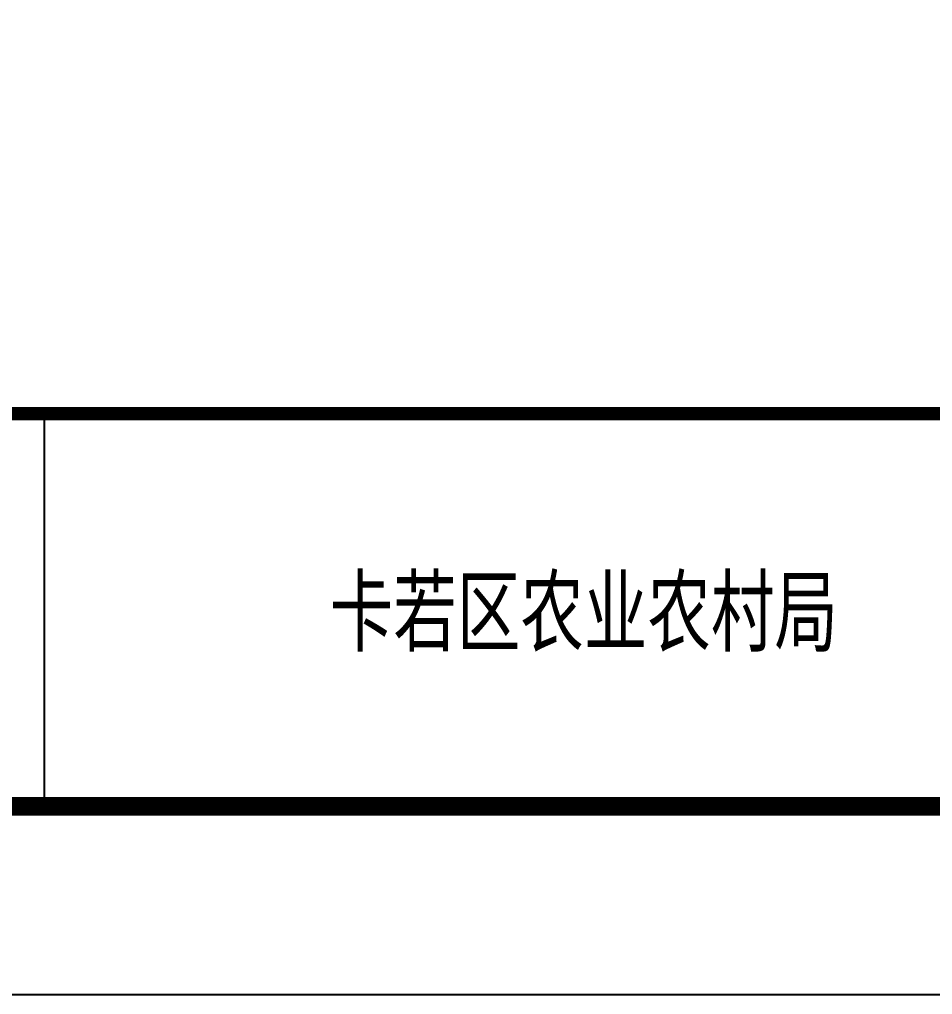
# Model space of a CAD drawing. Extents: x 4283 to 40403, y 1134 to 1764.
# Drawn here: x 4889.43 to 4923.73, y 1467.09 to 1503.74 of the extents above; entities that cross this region are included whole.
import ezdxf
from ezdxf.enums import TextEntityAlignment as Align

# ---------------------------------------------------------------- set-up
doc = ezdxf.new("R2010")
doc.units = 0
for name, color, linetype in [('PUB_TITLE', 4, 'Continuous'), ('S-MODIFY', 4, 'Continuous'), ('华泽绵阳图框', 7, 'Continuous')]:
    doc.layers.add(name, color=color, linetype=linetype)
doc.styles.add('长仿宋', font='', dxfattribs={"width": 0.7, "height": 5})
doc.styles.get('长仿宋').set_extended_font_data('SimSun')

msp = doc.modelspace()

# ---------------------------------------------------------------- linework, layer by layer
at = {"layer": 'PUB_TITLE'}
msp.add_lwpolyline([(4702.534, 1467.091), (5122.534, 1467.091), (5122.534, 1764.091), (4702.534, 1764.091)], close=True, dxfattribs=at)
at = {"layer": 'PUB_TITLE', "color": 7, "const_width": 0.506}
msp.add_lwpolyline([(4720.211, 1474.161), (5115.234, 1474.161), (5115.239, 1488.923), (4720.211, 1488.923)], close=True, dxfattribs=at)
at = {"layer": 'S-MODIFY'}
msp.add_lwpolyline([(4702.534, 1467.091), (5122.534, 1467.091), (5122.534, 1764.091), (4702.534, 1764.091)], close=True, dxfattribs=at)
at = {"layer": '华泽绵阳图框', "color": 7}
msp.add_line((4890.375, 1474.161), (4890.375, 1488.923), dxfattribs=at)
at = {"layer": '华泽绵阳图框', "color": 7, "const_width": 0.707}
msp.add_lwpolyline([(4720.211, 1474.161), (5115.464, 1474.161), (5115.464, 1756.99), (4720.211, 1756.99)], close=True, dxfattribs=at)
at = {"layer": '华泽绵阳图框', "color": 7, "const_width": 0.506}
msp.add_lwpolyline([(4720.211, 1488.923), (5115.239, 1488.923)], dxfattribs=at)

# ---------------------------------------------------------------- texts
at = {"layer": '华泽绵阳图框', "style": '长仿宋', "width": 0.7}
msp.add_text('卡若区农业农村局', height=2.5, dxfattribs=at).set_placement((4910.632, 1481.542), align=Align.MIDDLE)

doc.saveas('drawing.dxf')
